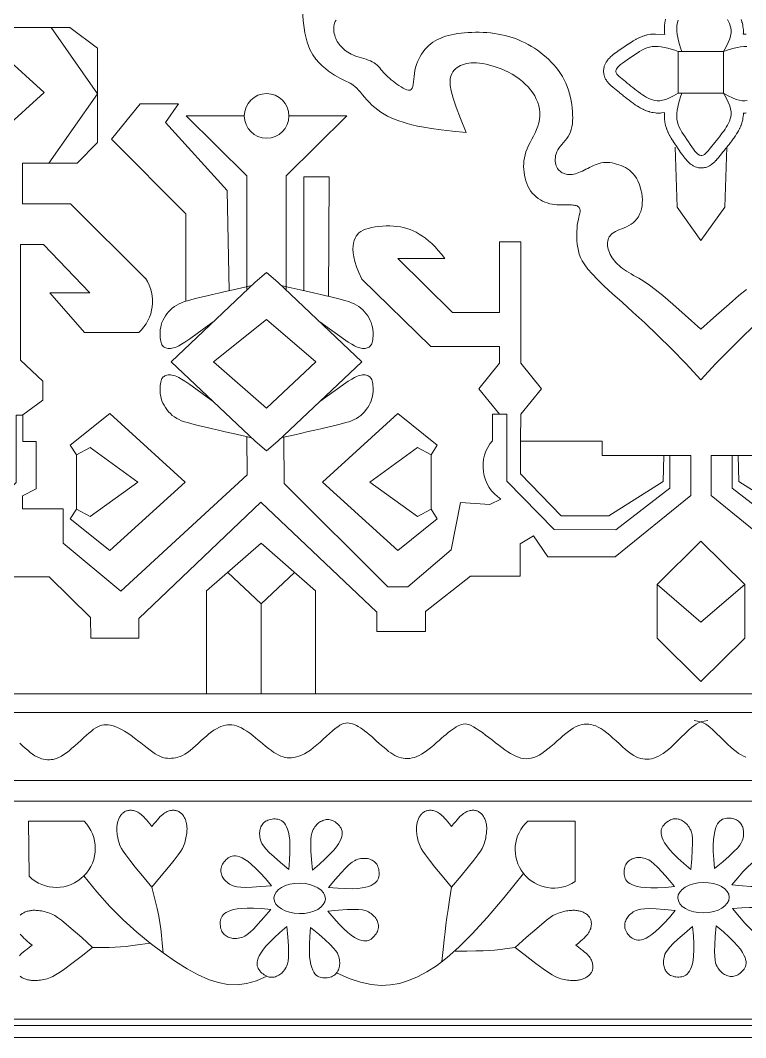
# Model space of a CAD drawing. Header units: inches. Extents: x -813 to 82, y -70 to 268.
# Drawn here: x -82.47 to -65.69, y 115.99 to 139.52 of the extents above; entities that cross this region are included whole.
import ezdxf

# ---------------------------------------------------------------- set-up
doc = ezdxf.new("R2010")
doc.units = ezdxf.units.IN
doc.header["$MEASUREMENT"] = 0
for name, color, linetype, lineweight, true_color in [('Blue', 7, 'Continuous', 0, 0x1081b2), ('Brown', 7, 'Continuous', 0, 0x653e10), ('Cream', 7, 'Continuous', 0, 0xbdbc8f), ('Golden', 7, 'Continuous', 0, 0xefe861), ('Grey', 7, 'Continuous', 0, 0x58676a), ('Layak Architect', 1, 'Continuous', 5, 0xff0000), ('Mustard', 7, 'Continuous', 0, 0xa79b1b), ('Pink', 7, 'Continuous', 0, 0xf3b0d0), ('White', 7, 'Continuous', 0, 0xffffff)]:
    doc.layers.add(name, color=color, linetype=linetype, lineweight=lineweight, true_color=true_color)
doc.layers.add('Rugs', color=201, linetype='Continuous')

# ---------------------------------------------------------------- blocks, each defined once
blk = doc.blocks.new('*U100')
at = {"layer": 'Mustard'}
blk.add_lwpolyline([(11.32, -20.49), (4.65, -14.93), (-0.53, -10.37), (-4.43, -6.69), (-7.23, -3.75), (-9.15, -1.41), (-10.37, 0.46), (-11.11, 2), (-11.55, 3.34), (-11.87, 4.59), (-12.1, 5.79), (-12.25, 6.94), (-12.31, 8.04), (-12.3, 9.1), (-12.22, 10.13), (-12.06, 11.12), (-11.84, 12.1), (-11.56, 13.05), (-11.2, 13.98), (-10.78, 14.87), (-10.28, 15.73), (-9.7, 16.53), (-9.04, 17.28), (-8.29, 17.96), (-7.46, 18.56), (-6.53, 19.09), (-5.52, 19.53), (-4.45, 19.89), (-3.33, 20.17), (-2.17, 20.36), (-0.99, 20.47), (0.2, 20.49), (1.38, 20.43), (2.54, 20.27), (3.68, 20), (4.78, 19.58), (5.85, 18.98), (6.87, 18.17), (7.85, 17.12), (8.78, 15.79), (9.65, 14.17), (10.45, 12.2), (11.15, 9.77), (11.72, 6.79), (12.12, 3.14), (12.31, -1.3), (12.27, -6.65), (11.95, -13.01), (11.32, -20.49)], dxfattribs=at)
blk = doc.blocks.new('*U101')
at = {"layer": 'Mustard', "color": 0, "linetype": 'ByBlock', "lineweight": -2, "transparency": 16777216}
blk.add_blockref('*U100', (6003766971.507133, 3337138645.91867), dxfattribs=at)
for p, rotation in [((6003767008.540522, 3337138647.324628), 315.0000000000001), ((6003766946.314736, 3337138618.737947), 45.00000000000002), ((6003767035.721244, 3337138622.132231), 270), ((6003767037.127202, 3337138585.098843), 225), ((6003766947.720695, 3337138581.704559), 90.00000000000001), ((6003766974.901417, 3337138556.512162), 135), ((6003767011.934805, 3337138557.91812), 180)]:
    blk.add_blockref('*U100', p, dxfattribs=dict(at, rotation=rotation))
blk = doc.blocks.new('*U63')
at = {"layer": 'Mustard'}
blk.add_lwpolyline([(11.32, -20.49), (4.65, -14.93), (-0.53, -10.37), (-4.43, -6.69), (-7.23, -3.75), (-9.15, -1.41), (-10.37, 0.46), (-11.11, 2), (-11.55, 3.34), (-11.87, 4.59), (-12.1, 5.79), (-12.25, 6.94), (-12.31, 8.04), (-12.3, 9.1), (-12.22, 10.13), (-12.06, 11.12), (-11.84, 12.1), (-11.56, 13.05), (-11.2, 13.98), (-10.78, 14.87), (-10.28, 15.73), (-9.7, 16.53), (-9.04, 17.28), (-8.29, 17.96), (-7.46, 18.56), (-6.53, 19.09), (-5.52, 19.53), (-4.45, 19.89), (-3.33, 20.17), (-2.17, 20.36), (-0.99, 20.47), (0.2, 20.49), (1.38, 20.43), (2.54, 20.27), (3.68, 20), (4.78, 19.58), (5.85, 18.98), (6.87, 18.17), (7.85, 17.12), (8.78, 15.79), (9.65, 14.17), (10.45, 12.2), (11.15, 9.77), (11.72, 6.79), (12.12, 3.14), (12.31, -1.3), (12.27, -6.65), (11.95, -13.01), (11.32, -20.49)], dxfattribs=at)
blk = doc.blocks.new('*U64')
at = {"layer": 'Mustard', "color": 0, "linetype": 'ByBlock', "lineweight": -2, "transparency": 16777216}
blk.add_blockref('*U63', (6003766971.507133, 3337138645.91867), dxfattribs=at)
for p, rotation in [((6003767008.540522, 3337138647.324628), 315.0000000000001), ((6003766946.314736, 3337138618.737947), 45.00000000000002), ((6003767035.721244, 3337138622.132231), 270), ((6003767037.127202, 3337138585.098843), 225), ((6003766947.720695, 3337138581.704559), 90.00000000000001), ((6003766974.901417, 3337138556.512162), 135), ((6003767011.934805, 3337138557.91812), 180)]:
    blk.add_blockref('*U63', p, dxfattribs=dict(at, rotation=rotation))
blk = doc.blocks.new('C3')
at = {"layer": 'Blue'}
blk.add_line((1147.89, 1892.95), (1122.32, 1920.04), dxfattribs=at)
for points in [[(1272.32, 2286.49), (1271.47, 2284.6), (1270.4, 2282.65), (1269.13, 2280.64), (1267.63, 2278.56), (1265.9, 2276.41), (1263.99, 2274.21), (1261.96, 2271.99), (1259.84, 2269.77), (1257.69, 2267.57), (1255.56, 2265.42), (1253.51, 2263.34), (1251.58, 2261.36), (1249.81, 2259.48), (1248.22, 2257.67), (1246.8, 2255.85), (1245.56, 2253.96), (1244.5, 2251.95), (1243.61, 2249.75), (1242.89, 2247.3), (1242.35, 2244.54)], [(1260.98, 1697.26), (1262.94, 1699.36), (1264.85, 1701.45), (1266.65, 1703.52), (1268.31, 1705.55), (1269.78, 1707.52), (1271.02, 1709.42), (1272.03, 1711.24), (1272.84, 1713), (1273.46, 1714.7), (1273.9, 1716.36), (1274.18, 1717.98), (1274.33, 1719.57), (1274.34, 1721.14), (1274.24, 1722.7), (1274.01, 1724.27), (1273.63, 1725.87), (1273.07, 1727.51), (1272.32, 1729.23), (1271.36, 1731.03), (1270.16, 1732.95), (1268.71, 1734.99), (1266.99, 1737.18), (1265.06, 1739.47), (1262.99, 1741.84), (1260.83, 1744.23), (1258.65, 1746.61), (1256.51, 1748.94), (1254.48, 1751.18), (1252.63, 1753.28), (1251.01, 1755.22), (1249.61, 1757.02), (1248.45, 1758.72), (1247.51, 1760.36), (1246.79, 1761.97), (1246.29, 1763.58), (1246, 1765.25), (1245.92, 1766.99), (1246.04, 1768.85), (1246.37, 1770.83), (1246.91, 1772.91), (1247.66, 1775.09), (1248.62, 1777.38), (1249.79, 1779.76), (1251.18, 1782.22), (1252.78, 1784.78), (1254.6, 1787.4), (1256.57, 1790.07), (1258.63, 1792.75), (1260.73, 1795.4), (1262.8, 1798), (1264.78, 1800.5), (1266.6, 1802.88), (1268.22, 1805.1), (1269.56, 1807.13), (1270.66, 1808.99), (1271.52, 1810.73), (1272.18, 1812.36), (1272.66, 1813.93), (1272.97, 1815.46), (1273.14, 1816.98), (1273.2, 1818.53), (1273.16, 1820.14), (1273, 1821.81), (1272.71, 1823.54), (1272.26, 1825.33), (1271.63, 1827.19), (1270.79, 1829.12), (1269.72, 1831.11), (1268.41, 1833.17), (1266.83, 1835.3), (1265.05, 1837.48), (1263.11, 1839.69), (1261.09, 1841.92), (1259.03, 1844.16), (1257.01, 1846.37), (1255.07, 1848.55), (1253.29, 1850.68), (1251.71, 1852.74), (1250.34, 1854.74), (1249.16, 1856.68), (1248.18, 1858.58), (1247.39, 1860.43), (1246.78, 1862.25), (1246.35, 1864.04), (1246.09, 1865.82), (1245.99, 1867.59), (1246.08, 1869.36), (1246.35, 1871.17), (1246.83, 1873.02), (1247.54, 1874.95), (1248.48, 1876.96), (1249.66, 1879.09), (1251.11, 1881.35), (1252.83, 1883.75), (1254.75, 1886.27), (1256.82, 1888.85), (1258.96, 1891.46), (1261.11, 1894.06), (1263.19, 1896.59), (1265.14, 1899.03), (1266.89, 1901.33), (1268.39, 1903.46), (1269.63, 1905.43), (1270.64, 1907.29), (1271.43, 1909.06), (1272.02, 1910.78), (1272.42, 1912.48), (1272.65, 1914.18), (1272.73, 1915.93), (1272.66, 1917.76), (1272.43, 1919.66), (1272.02, 1921.64), (1271.4, 1923.71), (1270.56, 1925.88), (1269.46, 1928.14), (1268.1, 1930.5), (1266.44, 1932.97), (1264.49, 1935.53), (1262.3, 1938.17), (1259.96, 1940.83), (1257.56, 1943.49), (1255.18, 1946.09), (1252.9, 1948.59), (1250.81, 1950.97), (1248.99, 1953.17), (1247.51, 1955.17), (1246.35, 1956.99), (1245.49, 1958.66), (1244.91, 1960.21), (1244.58, 1961.68), (1244.47, 1963.09), (1244.55, 1964.48), (1244.81, 1965.88), (1245.21, 1967.32), (1245.76, 1968.8), (1246.46, 1970.33), (1247.3, 1971.92), (1248.3, 1973.56), (1249.45, 1975.26), (1250.75, 1977.04), (1252.2, 1978.88), (1253.81, 1980.8), (1255.53, 1982.77), (1257.33, 1984.78), (1259.17, 1986.8), (1261.01, 1988.82), (1262.8, 1990.82), (1264.52, 1992.78), (1266.11, 1994.67), (1267.54, 1996.49), (1268.82, 1998.24), (1269.93, 1999.94), (1270.89, 2001.61), (1271.69, 2003.26), (1272.33, 2004.92), (1272.82, 2006.58), (1273.16, 2008.28), (1273.34, 2010.02), (1273.36, 2011.81), (1273.21, 2013.63), (1272.9, 2015.5), (1272.4, 2017.41), (1271.72, 2019.34), (1270.85, 2021.31), (1269.79, 2023.31), (1268.52, 2025.34), (1267.09, 2027.38), (1265.53, 2029.43), (1263.87, 2031.47), (1262.14, 2033.51), (1260.39, 2035.52), (1258.64, 2037.5), (1256.94, 2039.44), (1255.31, 2041.33), (1253.77, 2043.16), (1252.32, 2044.95), (1250.98, 2046.67), (1249.75, 2048.33), (1248.64, 2049.94), (1247.67, 2051.47), (1246.84, 2052.94), (1246.16, 2054.35), (1245.65, 2055.73), (1245.34, 2057.12), (1245.25, 2058.55), (1245.4, 2060.06), (1245.82, 2061.7), (1246.53, 2063.49), (1247.54, 2065.48), (1248.88, 2067.69), (1250.49, 2070.09), (1252.31, 2072.64), (1254.29, 2075.29), (1256.37, 2078), (1258.49, 2080.72), (1260.59, 2083.41), (1262.6, 2086.03), (1264.49, 2088.55), (1266.23, 2090.95), (1267.8, 2093.27), (1269.21, 2095.51), (1270.43, 2097.69), (1271.47, 2099.81), (1272.3, 2101.89), (1272.92, 2103.95), (1273.32, 2106), (1273.49, 2108.05), (1273.42, 2110.11), (1273.1, 2112.2), (1272.52, 2114.32), (1271.68, 2116.49), (1270.56, 2118.72), (1269.15, 2121.02), (1267.47, 2123.4), (1265.55, 2125.84), (1263.48, 2128.32), (1261.31, 2130.8), (1259.11, 2133.26), (1256.96, 2135.68), (1254.9, 2138.03), (1253.02, 2140.28), (1251.37, 2142.42), (1249.94, 2144.45), (1248.73, 2146.39), (1247.73, 2148.26), (1246.92, 2150.07), (1246.3, 2151.85), (1245.85, 2153.61), (1245.56, 2155.37), (1245.43, 2157.13), (1245.47, 2158.93), (1245.71, 2160.77), (1246.16, 2162.67), (1246.85, 2164.65), (1247.81, 2166.71), (1249.04, 2168.88), (1250.57, 2171.17), (1252.42, 2173.58), (1254.5, 2176.09), (1256.76, 2178.66), (1259.1, 2181.26), (1261.45, 2183.84), (1263.74, 2186.39), (1265.88, 2188.85), (1267.8, 2191.2), (1269.43, 2193.41), (1270.77, 2195.49), (1271.85, 2197.45), (1272.68, 2199.33), (1273.29, 2201.14), (1273.68, 2202.91), (1273.88, 2204.65), (1273.9, 2206.39), (1273.77, 2208.15), (1273.46, 2209.92), (1272.99, 2211.74), (1272.32, 2213.59), (1271.47, 2215.48), (1270.4, 2217.43), (1269.13, 2219.44), (1267.63, 2221.52), (1265.9, 2223.67), (1263.99, 2225.86), (1261.96, 2228.08), (1259.84, 2230.31), (1257.69, 2232.51), (1255.56, 2234.66), (1253.51, 2236.74), (1251.58, 2238.72), (1249.81, 2240.6), (1248.22, 2242.41), (1246.8, 2244.23), (1245.56, 2246.11), (1244.5, 2248.12), (1243.61, 2250.32), (1242.89, 2252.77), (1242.35, 2255.54)], [(951.25, 1854.37), (988.95, 1897.44), (951.25, 1937.52), (917.13, 1897.44), (951.25, 1854.37)], [(1220.92, 1937.19), (1137.3, 1937.19), (1098.66, 1892.95)], [(902.14, 1831.97), (831.18, 1831.97), (770.7, 1771.57), (742.07, 1794.86), (742.07, 1825.86), (757.23, 1815.29), (812.43, 1865.49), (893.71, 1867.07)], [(732.81, 1716.92), (702.48, 1683.68)], [(732.81, 1716.92), (763.15, 1683.68)]]:
    blk.add_lwpolyline(points, dxfattribs=at)
for points in [[(749.45, 2284.47), (749.45, 2285.52, 0.033999), (749.36, 2286.87)], [(685.33, 2286.87), (685.41, 2284.44, 0.020501)], [(685.41, 2284.41), (685.11, 2284.47, 0.047666), (685.11, 2284.47), (684.42, 2284.5, 0.034462), (684.42, 2284.5), (682.33, 2284.51, 0.033999), (680.97, 2284.42), (679.05, 2284.17, 0.029168), (677.9, 2283.95), (676.09, 2283.49, 0.022088), (675.25, 2283.24), (673.51, 2282.63, 0.01868)], [(673.19, 2221.37, 0.027493), (674.26, 2221.12), (676.49, 2220.71, 0.028895), (677.63, 2220.56), (679.96, 2220.41, 0.025128), (680.97, 2220.39), (683.41, 2220.47, 0.020501), (684.22, 2220.53), (685.58, 2220.69, 0.0164)], [(749.41, 2284.5), (750.46, 2284.51, -0.033999), (751.81, 2284.42), (753.74, 2284.17, -0.029168), (754.88, 2283.95), (756.69, 2283.49, -0.022088), (757.54, 2283.24), (759.28, 2282.63, -0.01868), (759.97, 2282.35), (761.66, 2281.62, -0.016254), (762.25, 2281.34), (763.9, 2280.49, -0.013719), (764.38, 2280.22), (765.99, 2279.28, -0.011177), (766.37, 2279.04), (767.96, 2278.01, -0.008694), (768.24, 2277.82), (769.81, 2276.73, -0.006296), (770.01, 2276.58), (771.56, 2275.43, -0.003989), (771.69, 2275.34), (773.24, 2274.16, -0.002077), (773.3, 2274.11), (774.85, 2272.91, -0.001492), (774.9, 2272.87), (776.44, 2271.66, -0.001257), (776.48, 2271.63), (778, 2270.42, -0.001042), (778.04, 2270.39), (779.54, 2269.19, -0.000839), (779.57, 2269.17), (781.04, 2267.98, -0.000642), (781.06, 2267.96), (782.49, 2266.8, -0.000442), (782.51, 2266.79), (783.89, 2265.66), (785.23, 2264.58, -0.001024), (785.26, 2264.55), (786.52, 2263.52, -0.006385), (786.71, 2263.35), (787.86, 2262.36, -0.014467), (788.29, 2261.97), (789.29, 2261, -0.025543), (789.98, 2260.25), (790.79, 2259.28, -0.041072), (791.74, 2257.94), (792.31, 2256.97, -0.060896), (793.28, 2254.75), (793.58, 2253.76, -0.078182), (793.99, 2250.68), (793.97, 2249.65, -0.079892), (793.39, 2246.52), (793.01, 2245.44, -0.06296), (791.88, 2243.2), (791.11, 2242.06, -0.039078), (790.14, 2240.83), (789.02, 2239.63, -0.023897), (788.34, 2238.96), (786.93, 2237.71, -0.015107), (786.47, 2237.32), (784.82, 2236.03, -0.009586), (784.51, 2235.8), (782.69, 2234.47, -0.005772), (782.5, 2234.34), (780.55, 2232.99, -0.002846), (780.46, 2232.93), (778.44, 2231.57, -0.000323), (778.43, 2231.56), (776.42, 2230.21), (774.45, 2228.87, -0.001791), (774.39, 2228.83), (772.42, 2227.52, -0.005914), (772.22, 2227.39), (770.26, 2226.14, -0.01027), (769.91, 2225.93), (767.93, 2224.78, -0.014823), (767.41, 2224.5), (765.4, 2223.49, -0.019434), (764.69, 2223.17), (762.63, 2222.33, -0.02381), (761.73, 2222.02), (759.59, 2221.37, -0.027493), (758.53, 2221.12), (756.3, 2220.71, -0.028895), (755.15, 2220.56), (752.82, 2220.41, -0.025128), (751.82, 2220.39), (749.38, 2220.47, -0.020501)], [(749.01, 2220.36), (749.34, 2218.03, -0.034462), (749.44, 2216.66), (749.45, 2214.56, -0.033999), (749.36, 2213.2), (749.11, 2211.28, -0.029168), (748.89, 2210.14), (748.43, 2208.33, -0.022088), (748.18, 2207.48), (747.57, 2205.74, -0.01868), (747.3, 2205.05), (746.56, 2203.35, -0.016254), (746.28, 2202.77), (745.43, 2201.12, -0.013719), (745.17, 2200.64), (744.22, 2199.03, -0.011177), (743.98, 2198.65), (742.96, 2197.06, -0.008694), (742.76, 2196.78), (741.67, 2195.21, -0.006296), (741.52, 2195.01), (740.38, 2193.46, -0.003989), (740.28, 2193.33), (739.1, 2191.78, -0.002077), (739.05, 2191.72), (737.85, 2190.17, -0.001492), (737.81, 2190.12), (736.6, 2188.58, -0.001257), (736.57, 2188.54), (735.36, 2187.01, -0.001042), (735.33, 2186.98), (734.13, 2185.48, -0.000839), (734.11, 2185.45), (732.92, 2183.98, -0.000642), (732.9, 2183.96), (731.74, 2182.53, -0.000442), (731.73, 2182.51), (730.61, 2181.13), (729.52, 2179.79, -0.001024), (729.49, 2179.76), (728.46, 2178.5, -0.006385), (728.29, 2178.31), (727.3, 2177.16, -0.014467), (726.91, 2176.73), (725.94, 2175.73, -0.025543), (725.19, 2175.04), (724.23, 2174.23, -0.041072), (722.89, 2173.28), (721.92, 2172.71, -0.060896), (719.69, 2171.74), (718.7, 2171.44, -0.078182), (715.62, 2171.03), (714.59, 2171.05, -0.079892), (711.47, 2171.62), (710.38, 2172.01, -0.06296), (708.14, 2173.14), (707, 2173.91, -0.039078), (705.78, 2174.88), (704.57, 2176, -0.023897), (703.9, 2176.68), (702.65, 2178.09, -0.015107), (702.26, 2178.55), (700.97, 2180.2, -0.009586), (700.74, 2180.51), (699.41, 2182.33, -0.005772), (699.28, 2182.52), (697.94, 2184.47, -0.002846), (697.87, 2184.56), (696.51, 2186.58, -0.000323), (696.51, 2186.59), (695.15, 2188.6), (693.81, 2190.57, -0.001791), (693.77, 2190.63), (692.46, 2192.6, -0.005914), (692.33, 2192.8), (691.08, 2194.76, -0.01027), (690.87, 2195.11), (689.73, 2197.09, -0.014823), (689.45, 2197.61), (688.44, 2199.62, -0.019434), (688.12, 2200.33), (687.27, 2202.39, -0.02381), (686.96, 2203.29), (686.32, 2205.42, -0.027493), (686.06, 2206.49), (685.65, 2208.72, -0.028895), (685.5, 2209.86), (685.35, 2212.2, -0.025128), (685.33, 2213.2), (685.59, 2220.69, -0.020501)]]:
    blk.add_lwpolyline(points, format="xyb", dxfattribs=at)
at = {"layer": 'Brown'}
for points in [[(924.85, 2250.04), (913.41, 2262.74), (904.47, 2272.93), (897.66, 2280.95), (892.64, 2287.14)], [(919.85, 2295.63), (929.74, 2285.17), (940.7, 2274.02), (952.77, 2262.28), (965.99, 2250.06)], [(924.85, 2250.04), (913.41, 2237.33), (904.47, 2227.15), (897.66, 2219.13), (892.64, 2212.94), (889.07, 2208.23), (886.59, 2204.66), (884.87, 2201.89), (883.55, 2199.56), (882.34, 2197.39), (881.17, 2195.33), (880.04, 2193.36), (878.93, 2191.5), (877.83, 2189.73), (876.72, 2188.06), (875.6, 2186.49), (874.46, 2185), (873.27, 2183.61), (872.06, 2182.31), (870.8, 2181.1), (869.52, 2179.98), (868.21, 2178.96), (866.88, 2178.03), (865.52, 2177.2), (864.14, 2176.47), (862.75, 2175.83), (861.35, 2175.3), (859.95, 2174.87), (858.57, 2174.54), (857.2, 2174.33), (855.87, 2174.23), (854.58, 2174.25), (853.34, 2174.38), (852.17, 2174.64), (851.05, 2175.03), (849.99, 2175.57), (848.99, 2176.25), (848.04, 2177.1), (847.15, 2178.11), (846.31, 2179.31), (845.53, 2180.69), (844.8, 2182.27), (844.08, 2184), (843.35, 2185.83), (842.58, 2187.74), (841.74, 2189.66), (840.79, 2191.56), (839.71, 2193.39), (838.46, 2195.1), (837.01, 2196.66), (835.38, 2198.05), (833.57, 2199.27), (831.6, 2200.3), (829.49, 2201.15), (827.23, 2201.8), (824.85, 2202.25), (822.36, 2202.48), (819.77, 2202.51), (817.12, 2202.32), (814.45, 2201.94), (811.81, 2201.38), (809.24, 2200.66), (806.77, 2199.78), (804.45, 2198.76), (802.32, 2197.62), (800.42, 2196.35), (798.73, 2194.99), (797.23, 2193.53), (795.92, 2191.99), (794.76, 2190.38), (793.75, 2188.7), (792.86, 2186.98), (792.08, 2185.22), (791.4, 2183.43), (790.81, 2181.63), (790.32, 2179.81), (789.94, 2177.99), (789.69, 2176.18), (789.55, 2174.38), (789.55, 2172.61), (789.69, 2170.87), (789.96, 2169.17), (790.37, 2167.5), (790.88, 2165.88), (791.48, 2164.28), (792.14, 2162.71), (792.86, 2161.17), (793.6, 2159.66), (794.36, 2158.16), (795.11, 2156.68), (795.83, 2155.22), (796.52, 2153.78), (797.17, 2152.36), (797.75, 2150.95), (798.26, 2149.57), (798.68, 2148.21), (799, 2146.86), (799.21, 2145.55), (799.31, 2144.25), (799.31, 2143), (799.2, 2141.78), (799.01, 2140.61), (798.72, 2139.49), (798.34, 2138.43), (797.88, 2137.44), (797.35, 2136.52), (796.73, 2135.67), (796.02, 2134.9), (795.23, 2134.21), (794.35, 2133.59), (793.37, 2133.06), (792.29, 2132.62), (791.11, 2132.26), (789.83, 2131.99), (788.45, 2131.82), (787.01, 2131.78), (785.52, 2131.87), (783.98, 2132.1), (782.43, 2132.5), (780.88, 2133.09), (779.35, 2133.86), (777.85, 2134.83), (776.36, 2135.97), (774.86, 2137.21), (773.34, 2138.51), (771.78, 2139.82), (770.15, 2141.09), (768.45, 2142.26), (766.64, 2143.3), (764.71, 2144.15), (762.67, 2144.82), (760.51, 2145.32), (758.24, 2145.67), (755.86, 2145.87), (753.38, 2145.94), (750.8, 2145.89), (748.12, 2145.73), (745.35, 2145.48), (742.51, 2145.12), (739.62, 2144.64), (736.7, 2144.05), (733.78, 2143.34), (730.89, 2142.49), (728.03, 2141.5), (725.24, 2140.36), (722.54, 2139.07), (719.92, 2137.63), (717.39, 2136.05), (714.95, 2134.35), (712.6, 2132.54), (710.33, 2130.61), (708.15, 2128.59), (706.05, 2126.48), (704.03, 2124.29), (702.1, 2122.03), (700.27, 2119.71), (698.52, 2117.32), (696.87, 2114.88), (695.31, 2112.39), (693.85, 2109.86), (692.5, 2107.3), (691.25, 2104.7), (690.1, 2102.07), (689.05, 2099.4), (688.11, 2096.69), (687.26, 2093.93), (686.51, 2091.13), (685.86, 2088.26), (685.31, 2085.34), (684.85, 2082.36), (684.48, 2079.33), (684.2, 2076.27), (684.01, 2073.2), (683.91, 2070.13), (683.88, 2067.08), (683.94, 2064.07), (684.07, 2061.11), (684.27, 2058.22), (684.55, 2055.41), (684.91, 2052.68), (685.35, 2050.03), (685.87, 2047.48), (686.48, 2045.02), (687.17, 2042.66), (687.96, 2040.41), (688.83, 2038.27), (689.8, 2036.24), (690.87, 2034.3), (692.05, 2032.47), (693.34, 2030.73), (694.74, 2029.08), (696.26, 2027.52), (697.9, 2026.03), (699.67, 2024.63), (701.55, 2023.32), (703.55, 2022.1), (705.64, 2021), (707.83, 2020.02), (710.09, 2019.17), (712.43, 2018.46), (714.82, 2017.91), (717.27, 2017.52), (719.69, 2017.24), (722.04, 2017.02), (724.25, 2016.81), (726.24, 2016.55), (727.96, 2016.18), (729.33, 2015.67), (730.29, 2014.94), (730.81, 2013.97), (730.9, 2012.78), (730.64, 2011.4), (730.08, 2009.89), (729.28, 2008.29), (728.3, 2006.62), (727.2, 2004.94), (726.03, 2003.29), (724.84, 2001.7), (723.66, 2000.18), (722.46, 1998.72), (721.27, 1997.33), (720.07, 1996.01), (718.86, 1994.75), (717.65, 1993.56), (716.44, 1992.43), (715.23, 1991.36), (714.03, 1990.33), (712.86, 1989.3), (711.72, 1988.25), (710.63, 1987.16), (709.61, 1985.98), (708.67, 1984.69), (707.82, 1983.27), (707.06, 1981.7), (706.4, 1980), (705.79, 1978.2), (705.22, 1976.35), (704.68, 1974.48), (704.14, 1972.63), (703.58, 1970.82), (702.98, 1969.11), (702.32, 1967.5), (701.6, 1966.02), (700.84, 1964.64), (700.02, 1963.35), (699.18, 1962.15), (698.29, 1961.03), (697.38, 1959.98), (696.45, 1958.99), (695.5, 1958.05), (694.53, 1957.16), (693.52, 1956.34), (692.48, 1955.57), (691.38, 1954.86), (690.23, 1954.22), (689.02, 1953.65), (687.73, 1953.15), (686.36, 1952.73), (684.94, 1952.4), (683.48, 1952.15), (682.01, 1952.01), (680.54, 1951.98), (679.09, 1952.08), (677.7, 1952.31), (676.37, 1952.67), (675.13, 1953.19), (673.98, 1953.87)], [(662.2, 1926.26), (674.46, 1927.16), (684.23, 1928.55), (691.88, 1930.35), (697.77, 1932.49), (702.29, 1934.87), (705.78, 1937.41), (708.62, 1940.03), (711.12, 1942.65), (713.35, 1945.25), (715.34, 1947.8), (717.09, 1950.27), (718.62, 1952.64), (719.96, 1954.89), (721.12, 1957), (722.12, 1958.95), (722.98, 1960.71), (723.75, 1962.32), (724.48, 1963.8), (725.22, 1965.2), (726.02, 1966.55), (726.94, 1967.87), (728.02, 1969.21), (729.32, 1970.6), (730.87, 1972.06), (732.63, 1973.62), (734.57, 1975.27), (736.62, 1977.03), (738.74, 1978.91), (740.88, 1980.9), (742.98, 1983.02), (745, 1985.29), (746.9, 1987.69), (748.67, 1990.24), (750.31, 1992.92), (751.85, 1995.73), (753.27, 1998.67), (754.59, 2001.74), (755.82, 2004.92), (756.96, 2008.22), (758.01, 2011.67), (759.01, 2015.47), (759.97, 2019.88), (760.94, 2025.12), (761.92, 2031.45), (762.96, 2039.11), (764.06, 2048.34), (765.28, 2059.39), (753.83, 2054.78), (744.58, 2051.34), (737.24, 2048.92), (731.54, 2047.38), (727.19, 2046.57), (723.9, 2046.35), (721.4, 2046.59), (719.39, 2047.12), (717.65, 2047.83), (716.1, 2048.7), (714.74, 2049.7), (713.55, 2050.83), (712.52, 2052.08), (711.62, 2053.44), (710.86, 2054.89), (710.21, 2056.44), (709.65, 2058.06), (709.21, 2059.78), (708.88, 2061.6), (708.67, 2063.55), (708.59, 2065.63), (708.65, 2067.86), (708.87, 2070.25), (709.24, 2072.82), (709.77, 2075.58), (710.47, 2078.49), (711.33, 2081.52), (712.35, 2084.62), (713.53, 2087.75), (714.86, 2090.87), (716.34, 2093.95), (717.98, 2096.94), (719.76, 2099.8), (721.69, 2102.52), (723.74, 2105.09), (725.91, 2107.48), (728.19, 2109.7), (730.56, 2111.71), (733.02, 2113.51), (735.56, 2115.09), (738.17, 2116.43), (740.83, 2117.52), (743.54, 2118.36), (746.28, 2118.94), (749.04, 2119.25), (751.81, 2119.28), (754.58, 2119.04), (757.34, 2118.5), (760.07, 2117.68), (762.78, 2116.62), (765.46, 2115.4), (768.11, 2114.06), (770.73, 2112.69), (773.32, 2111.33), (775.88, 2110.05), (778.4, 2108.93), (780.88, 2107.99), (783.34, 2107.26), (785.76, 2106.72), (788.16, 2106.35), (790.53, 2106.15), (792.89, 2106.11), (795.23, 2106.21), (797.56, 2106.46), (799.88, 2106.83), (802.17, 2107.32), (804.41, 2107.95), (806.59, 2108.71), (808.69, 2109.61), (810.7, 2110.65), (812.59, 2111.83), (814.35, 2113.15), (815.95, 2114.61), (817.41, 2116.2), (818.72, 2117.9), (819.88, 2119.68), (820.89, 2121.53), (821.74, 2123.42), (822.45, 2125.35), (823.01, 2127.27), (823.43, 2129.19), (823.72, 2131.08), (823.9, 2132.94), (824, 2134.74), (824.03, 2136.49), (824.02, 2138.16), (823.99, 2139.75), (823.95, 2141.24), (823.94, 2142.63), (823.95, 2143.91), (823.99, 2145.09), (824.08, 2146.17), (824.2, 2147.15), (824.37, 2148.04), (824.6, 2148.84), (824.89, 2149.54), (825.25, 2150.16), (825.67, 2150.69), (826.16, 2151.13), (826.72, 2151.47), (827.36, 2151.72), (828.06, 2151.88), (828.84, 2151.94), (829.69, 2151.89), (830.62, 2151.76), (831.65, 2151.54), (832.78, 2151.26), (834.05, 2150.94), (835.46, 2150.6), (837.04, 2150.26), (838.8, 2149.94), (840.76, 2149.67), (842.92, 2149.45), (845.28, 2149.31), (847.77, 2149.26), (850.38, 2149.29), (853.07, 2149.44), (855.79, 2149.7), (858.52, 2150.09), (861.22, 2150.62), (863.88, 2151.33), (866.58, 2152.31), (869.44, 2153.72), (872.56, 2155.67), (876.06, 2158.3), (880.06, 2161.75), (884.65, 2166.15), (889.96, 2171.62), (896.08, 2178.27), (903.07, 2186.03), (910.98, 2194.79), (919.85, 2204.45), (929.74, 2214.91), (940.7, 2226.06), (952.77, 2237.8), (965.99, 2250.02)], [(1447.4, 1954.22), (1451.78, 1964.44), (1454.87, 1973.77), (1456.75, 1982.38), (1457.48, 1990.42), (1457.14, 1998.04), (1455.82, 2005.39), (1453.57, 2012.64), (1450.48, 2019.94), (1446.54, 2027.46), (1441.47, 2035.43), (1434.9, 2044.07), (1426.44, 2053.64), (1415.75, 2064.37), (1402.45, 2076.49), (1386.16, 2090.26), (1366.53, 2105.9)], [(1426.69, 2099.34), (1427.64, 2092.63), (1428.36, 2087.23), (1428.87, 2082.58), (1429.21, 2078.11), (1429.42, 2073.24), (1429.53, 2067.39), (1429.57, 2060), (1429.57, 2050.5)], [(1377.75, 2047.65), (1387.89, 2046.06), (1395.88, 2044.82), (1402.42, 2043.85), (1408.22, 2043.05), (1413.99, 2042.34), (1420.43, 2041.61), (1428.26, 2040.78), (1438.18, 2039.75)], [(1449.99, 1897.58), (1453.63, 1889.2), (1455.93, 1881.23), (1456.93, 1873.52), (1456.67, 1865.9), (1455.21, 1858.21), (1452.56, 1850.29), (1448.79, 1841.97), (1443.93, 1833.08), (1438.02, 1823.52), (1431.08, 1813.39), (1423.12, 1802.85), (1414.17, 1792.03), (1404.23, 1781.11), (1393.32, 1770.22), (1381.46, 1759.53), (1368.67, 1749.18)], [(1377.75, 1804.35), (1387.5, 1806.72), (1395.12, 1808.52), (1401.23, 1809.86), (1406.46, 1810.85), (1411.44, 1811.6), (1416.78, 1812.2), (1423.12, 1812.76), (1431.08, 1813.39)], [(1426.69, 1756.22), (1426.69, 1763.68), (1426.64, 1769.58), (1426.5, 1774.47), (1426.25, 1778.89), (1425.82, 1783.39), (1425.19, 1788.52), (1424.3, 1794.83), (1423.12, 1802.85)]]:
    blk.add_lwpolyline(points, dxfattribs=at)
at = {"layer": 'Cream'}
for points in [[(1048.92, 1981.26), (1020.91, 2020), (1026.78, 2031.15), (1048.92, 2031.15)], [(1048.92, 1981.26), (1076.92, 2020), (1071.05, 2031.15), (1048.92, 2031.15)], [(1048.92, 1792.93), (1020.91, 1754.18), (1026.78, 1743.03), (1048.92, 1743.03)], [(1048.92, 1792.93), (1076.92, 1754.18), (1071.05, 1743.03), (1048.92, 1743.03)]]:
    blk.add_lwpolyline(points, dxfattribs=at)
at = {"layer": 'Golden'}
blk.add_lwpolyline([(-1499.88, 4500.08), (-1499.88, 0), (1499.88, 0), (1499.88, 4500.08), (-1499.88, 4500.08)], dxfattribs=at)
at = {"layer": 'Grey'}
for points in [[(1210.71, 2250.03), (1175.71, 2285.6), (1131.99, 2285.6), (1096.84, 2250.04)], [(1131.99, 2285.6), (1162.59, 2250.03)], [(1210.71, 2250.05), (1175.71, 2214.48), (1131.99, 2214.48), (1096.84, 2250.04)], [(1131.99, 2214.48), (1162.59, 2250.04)], [(952.51, 2103.72), (973.21, 2120.73)], [(993.91, 2103.72), (973.21, 2120.73)], [(952.51, 2086.65), (973.21, 2069.63)], [(993.91, 2086.65), (973.21, 2069.63)], [(893.05, 1913.45), (893.05, 1913.45), (800.47, 1913.45), (751.8, 1962.63), (751.76, 1915.56)], [(1147.89, 1892.95), (1220.92, 1892.95)], [(893.05, 1881.44), (893.05, 1881.44), (800.47, 1881.44), (751.8, 1832.25), (751.76, 1879.33)], [(790.2, 1671.41), (790.2, 1621.94), (773.41, 1605.07), (691.18, 1605.07), (680.15, 1621.58), (680.15, 1737.8), (696.73, 1760.08), (773.42, 1760.08), (790.2, 1743.6), (790.2, 1699.44)]]:
    blk.add_lwpolyline(points, dxfattribs=at)
for points in [[(1326.45, 2049.3), (1324.6, 2050.79), (1323.01, 2052.12), (1321.63, 2053.33), (1320.46, 2054.43), (1319.47, 2055.46), (1318.63, 2056.43), (1317.92, 2057.36), (1317.31, 2058.28), (1316.8, 2059.19), (1316.38, 2060.08), (1316.04, 2060.95), (1315.78, 2061.8), (1315.58, 2062.63), (1315.45, 2063.44), (1315.37, 2064.22), (1315.33, 2064.97), (1315.35, 2065.7), (1315.41, 2066.4), (1315.52, 2067.08), (1315.67, 2067.73), (1315.87, 2068.36), (1316.12, 2068.97), (1316.42, 2069.56), (1316.77, 2070.13), (1317.16, 2070.68), (1317.59, 2071.21), (1318.07, 2071.71), (1318.58, 2072.2), (1319.13, 2072.65), (1319.71, 2073.09), (1320.31, 2073.49), (1320.95, 2073.87), (1321.6, 2074.21), (1322.28, 2074.53), (1322.98, 2074.82), (1323.69, 2075.08), (1324.42, 2075.32), (1325.16, 2075.52), (1325.91, 2075.7), (1326.67, 2075.85), (1327.45, 2075.97), (1328.25, 2076.06), (1329.08, 2076.12), (1329.95, 2076.15), (1330.87, 2076.15), (1331.85, 2076.11), (1332.88, 2076.03), (1333.99, 2075.92), (1335.16, 2075.77), (1336.39, 2075.57), (1337.67, 2075.33), (1338.98, 2075.04), (1340.33, 2074.7), (1341.7, 2074.3), (1343.09, 2073.84), (1344.53, 2073.28), (1346.25, 2072.42), (1348.53, 2071.02), (1351.63, 2068.85), (1355.83, 2065.66), (1361.4, 2061.22), (1368.62, 2055.3), (1377.75, 2047.65), (1368.62, 2040), (1361.4, 2034.08), (1355.83, 2029.64), (1351.63, 2026.46), (1348.53, 2024.28), (1346.25, 2022.88), (1344.53, 2022.02), (1343.09, 2021.46), (1341.7, 2021), (1340.33, 2020.6), (1338.98, 2020.26), (1337.67, 2019.97), (1336.39, 2019.73), (1335.16, 2019.53), (1333.99, 2019.38), (1332.88, 2019.27), (1331.85, 2019.2), (1330.87, 2019.16), (1329.95, 2019.15), (1329.08, 2019.18), (1328.25, 2019.24), (1327.45, 2019.33), (1326.67, 2019.45), (1325.91, 2019.6), (1325.16, 2019.78), (1324.42, 2019.98), (1323.69, 2020.22), (1322.98, 2020.48), (1322.28, 2020.77), (1321.6, 2021.09), (1320.95, 2021.44), (1320.31, 2021.81), (1319.71, 2022.22), (1319.13, 2022.65), (1318.58, 2023.1), (1318.07, 2023.59), (1317.59, 2024.09), (1317.16, 2024.62), (1316.77, 2025.17), (1316.42, 2025.74), (1316.12, 2026.33), (1315.87, 2026.94), (1315.67, 2027.57), (1315.52, 2028.23), (1315.41, 2028.9), (1315.35, 2029.6), (1315.33, 2030.33), (1315.37, 2031.08), (1315.45, 2031.86), (1315.58, 2032.67), (1315.78, 2033.5), (1316.04, 2034.35), (1316.38, 2035.23), (1316.8, 2036.12), (1317.31, 2037.02), (1317.92, 2037.94), (1318.63, 2038.87), (1319.47, 2039.84), (1320.46, 2040.87), (1321.63, 2041.97), (1323.01, 2043.18), (1324.6, 2044.52), (1326.45, 2046), (1328.57, 2047.65)], [(1326.45, 1806.01), (1324.6, 1807.49), (1323.01, 1808.82), (1321.63, 1810.03), (1320.46, 1811.13), (1319.47, 1812.16), (1318.63, 1813.13), (1317.92, 1814.06), (1317.31, 1814.98), (1316.8, 1815.89), (1316.38, 1816.78), (1316.04, 1817.65), (1315.78, 1818.5), (1315.58, 1819.33), (1315.45, 1820.14), (1315.37, 1820.92), (1315.33, 1821.67), (1315.35, 1822.4), (1315.41, 1823.1), (1315.52, 1823.78), (1315.67, 1824.43), (1315.87, 1825.06), (1316.12, 1825.67), (1316.42, 1826.26), (1316.77, 1826.83), (1317.16, 1827.38), (1317.59, 1827.91), (1318.07, 1828.42), (1318.58, 1828.9), (1319.13, 1829.36), (1319.71, 1829.79), (1320.31, 1830.19), (1320.95, 1830.57), (1321.6, 1830.91), (1322.28, 1831.23), (1322.98, 1831.52), (1323.69, 1831.78), (1324.42, 1832.02), (1325.16, 1832.22), (1325.91, 1832.4), (1326.67, 1832.55), (1327.45, 1832.67), (1328.25, 1832.76), (1329.08, 1832.82), (1329.95, 1832.85), (1330.87, 1832.85), (1331.85, 1832.81), (1332.88, 1832.73), (1333.99, 1832.62), (1335.16, 1832.47), (1336.39, 1832.27), (1337.67, 1832.03), (1338.98, 1831.74), (1340.33, 1831.4), (1341.7, 1831), (1343.09, 1830.54), (1344.53, 1829.98), (1346.25, 1829.12), (1348.53, 1827.72), (1351.63, 1825.55), (1355.83, 1822.36), (1361.4, 1817.93), (1368.62, 1812), (1377.75, 1804.35), (1368.62, 1796.7), (1361.4, 1790.78), (1355.83, 1786.34), (1351.63, 1783.16), (1348.53, 1780.98), (1346.25, 1779.58), (1344.53, 1778.72), (1343.09, 1778.16), (1341.7, 1777.71), (1340.33, 1777.31), (1338.98, 1776.96), (1337.67, 1776.67), (1336.39, 1776.43), (1335.16, 1776.24), (1333.99, 1776.08), (1332.88, 1775.97), (1331.85, 1775.9), (1330.87, 1775.86), (1329.95, 1775.85), (1329.08, 1775.88), (1328.25, 1775.94), (1327.45, 1776.03), (1326.67, 1776.15), (1325.91, 1776.3), (1325.16, 1776.48), (1324.42, 1776.69), (1323.69, 1776.92), (1322.98, 1777.18), (1322.28, 1777.47), (1321.6, 1777.79), (1320.95, 1778.14), (1320.31, 1778.51), (1319.71, 1778.92), (1319.13, 1779.35), (1318.58, 1779.81), (1318.07, 1780.29), (1317.59, 1780.8), (1317.16, 1781.32), (1316.77, 1781.87), (1316.42, 1782.45), (1316.12, 1783.03), (1315.87, 1783.64), (1315.67, 1784.27), (1315.52, 1784.93), (1315.41, 1785.6), (1315.35, 1786.3), (1315.33, 1787.03), (1315.37, 1787.78), (1315.45, 1788.56), (1315.58, 1789.37), (1315.78, 1790.2), (1316.04, 1791.06), (1316.38, 1791.93), (1316.8, 1792.82), (1317.31, 1793.72), (1317.92, 1794.64), (1318.63, 1795.58), (1319.47, 1796.54), (1320.46, 1797.57), (1321.63, 1798.67), (1323.01, 1799.88), (1324.6, 1801.22), (1326.45, 1802.7), (1328.57, 1804.35)]]:
    blk.add_lwpolyline(points, close=True, dxfattribs=at)
at = {"layer": 'Layak Architect'}
for points in [[(-1490.01, 4485.9), (1490.01, 4485.9), (1490.01, 14.18), (-1490.01, 14.18)], [(733.33, 2268.39), (699.45, 2268.39), (699.45, 2231.69), (733.33, 2231.69)]]:
    blk.add_lwpolyline(points, close=True, dxfattribs=at)
for points in [[(0, 4430.9), (1485.01, 4430.9), (1485.01, 2250.04)], [(0, 4256.73), (1307.83, 4256.73), (1307.83, 2250.04)], [(0, 4240.04), (1291.09, 4240.04), (1291.09, 2250.04)], [(0, 4184.48), (1235.92, 4184.48), (1235.92, 2250.04)], [(0, 4169.48), (1220.92, 4169.48), (1220.92, 2250.04)], [(1027.35, 2275.39), (1054.03, 2275.39), (1087.63, 2319.13), (1087.4, 2369.15), (1048.21, 2407.68), (993.91, 2407.68), (993.91, 2419.18), (1015.35, 2419.18)], [(1099.12, 2396.72), (1092.7, 2385.85), (1109.65, 2374.27), (1109.65, 2319.55), (1059.9, 2258.23), (1027.35, 2258.23), (1027.35, 2330.31), (1015.85, 2330.31), (1015.85, 2396.59), (1042.4, 2396.59), (1076.45, 2363.49), (1076.45, 2324.91), (1048.36, 2280.7), (1027.35, 2280.19)], [(733.33, 2268.39), (735.56, 2272.21), (737.23, 2275.57), (738.39, 2278.53), (739.11, 2281.14), (739.44, 2283.47), (739.45, 2285.56), (739.2, 2287.49)], [(695.33, 2287.21), (695.41, 2284.78), (695.7, 2282.24), (696.18, 2279.62), (696.83, 2276.92), (697.6, 2274.14), (698.49, 2271.3), (699.45, 2268.39)], [(699.45, 2268.39), (695.63, 2270.62), (692.28, 2272.29), (689.32, 2273.45), (686.7, 2274.17), (684.38, 2274.5), (682.28, 2274.51), (680.36, 2274.25), (678.55, 2273.8), (676.81, 2273.19), (675.12, 2272.45), (673.47, 2271.6)], [(673.94, 2231.59), (676.07, 2230.95), (678.3, 2230.54), (680.63, 2230.38), (683.07, 2230.47), (685.6, 2230.76), (688.22, 2231.24), (690.93, 2231.88), (693.7, 2232.66), (696.55, 2233.54), (699.45, 2234.51)], [(733.33, 2268.39), (737.15, 2270.62), (740.51, 2272.29), (743.47, 2273.45), (746.08, 2274.17), (748.41, 2274.5), (750.5, 2274.51), (752.43, 2274.25), (754.24, 2273.8), (755.98, 2273.19), (757.67, 2272.45), (759.32, 2271.6), (760.93, 2270.65), (762.51, 2269.63), (764.07, 2268.53), (765.63, 2267.39), (767.17, 2266.21), (768.72, 2265.01), (770.26, 2263.8), (771.79, 2262.59), (773.29, 2261.38), (774.76, 2260.19), (776.2, 2259.03), (777.58, 2257.91), (778.91, 2256.82), (780.17, 2255.79), (781.32, 2254.8), (782.32, 2253.82), (783.12, 2252.86), (783.7, 2251.89), (783.99, 2250.9), (783.97, 2249.87), (783.59, 2248.79), (782.82, 2247.64), (781.7, 2246.44), (780.29, 2245.18), (778.64, 2243.89), (776.82, 2242.57), (774.87, 2241.22), (772.85, 2239.86), (770.83, 2238.5), (768.83, 2237.15), (766.86, 2235.83), (764.9, 2234.58), (762.92, 2233.44), (760.91, 2232.43), (758.85, 2231.59), (756.72, 2230.95), (754.49, 2230.54), (752.16, 2230.38), (749.72, 2230.47), (747.19, 2230.76), (744.56, 2231.24), (741.86, 2231.88), (739.08, 2232.66), (736.24, 2233.54), (733.33, 2234.51)], [(852.96, 2250.04), (825.85, 2269.4), (777.24, 2271.02)], [(-14.09, 69.18), (1485.01, 69.18), (1485.01, 2250.04)], [(-12.97, 243.35), (1307.83, 243.35), (1307.83, 2250.04)], [(-12.86, 260.04), (1291.09, 260.04), (1291.09, 2250.04)], [(-12.5, 315.6), (1235.92, 315.6), (1235.92, 2250.04)], [(-12.4, 330.6), (1220.92, 330.6), (1220.92, 2250.04)], [(852.96, 2250.04), (825.85, 2230.68), (777.24, 2229.05)], [(1099.12, 2103.36), (1092.7, 2114.22), (1109.65, 2125.81), (1109.65, 2180.53), (1059.9, 2241.84), (1027.35, 2241.84), (1027.35, 2169.77), (1015.85, 2169.77), (1015.85, 2103.48), (1042.4, 2103.48), (1076.45, 2136.59), (1076.45, 2175.17), (1048.36, 2219.38), (1027.35, 2219.88)], [(733.33, 2231.69), (735.56, 2227.87), (737.23, 2224.51), (738.39, 2221.55), (739.11, 2218.94), (739.44, 2216.61), (739.45, 2214.51), (739.2, 2212.59), (738.74, 2210.78), (738.13, 2209.04), (737.39, 2207.35), (736.54, 2205.7), (735.6, 2204.09), (734.57, 2202.51), (733.47, 2200.94), (732.33, 2199.39), (731.15, 2197.85), (729.95, 2196.3), (728.74, 2194.76), (727.53, 2193.23), (726.32, 2191.73), (725.14, 2190.25), (723.97, 2188.82), (722.85, 2187.44), (721.77, 2186.11), (720.73, 2184.85), (719.74, 2183.7), (718.77, 2182.7), (717.8, 2181.89), (716.83, 2181.32), (715.84, 2181.03), (714.81, 2181.05), (713.73, 2181.43), (712.58, 2182.2), (711.38, 2183.32), (710.13, 2184.73), (708.83, 2186.38), (707.51, 2188.2), (706.16, 2190.15), (704.8, 2192.17), (703.44, 2194.19), (702.09, 2196.19), (700.77, 2198.16), (699.53, 2200.12), (698.38, 2202.1), (697.37, 2204.11), (696.53, 2206.17), (695.89, 2208.3), (695.48, 2210.53), (695.33, 2212.86), (695.41, 2215.3), (695.7, 2217.83), (696.18, 2220.46), (696.83, 2223.16), (697.6, 2225.94), (698.49, 2228.78), (699.45, 2231.69)], [(1027.35, 2224.68), (1054.03, 2224.68), (1087.63, 2180.95), (1087.4, 2130.93), (1048.21, 2092.39), (993.91, 2092.39), (993.91, 2080.9), (1015.35, 2080.9)], [(1373.25, 2147.97), (1324.08, 2147.97), (1324.08, 2109.49)], [(1099.12, 2103.36), (1125.44, 2103.36), (1125.44, 2062.98), (1153.88, 2026.4), (1170.32, 2026.4), (1170.32, 1986.93), (1154.51, 1986.93), (1065.26, 1892.79), (1159.65, 1793.75), (1175.61, 1793.75), (1175.61, 1754.79), (1158.88, 1754.64), (1125.88, 1720.88), (1125.88, 1678.08)], [(911.23, 2086.65), (853.94, 2086.65), (853.94, 2103.72), (952.51, 2103.72)], [(1015.85, 2103.48), (993.91, 2103.72)], [(938.91, 2086.65), (938.91, 2030.78), (884.35, 1974.86), (878.98, 1972.36), (874.19, 1970.46), (869.92, 1969.1), (866.15, 1968.2), (862.81, 1967.71), (859.85, 1967.57), (857.24, 1967.7), (854.93, 1968.04), (852.86, 1968.56), (851.02, 1969.23), (849.39, 1970.1), (847.95, 1971.17), (846.69, 1972.46), (845.59, 1973.99), (844.63, 1975.77), (843.79, 1977.83), (843.06, 1980.17), (842.44, 1982.75), (841.93, 1985.51), (841.54, 1988.42), (841.26, 1991.42), (841.12, 1994.45), (841.1, 1997.47), (841.21, 2000.43), (841.46, 2003.29), (841.86, 2006.05), (842.4, 2008.72), (843.11, 2011.33), (843.97, 2013.89), (845.01, 2016.41), (846.24, 2018.92), (847.65, 2021.42), (849.25, 2023.94), (851.07, 2026.47), (853.13, 2029.01), (855.44, 2031.58), (858.02, 2034.17), (860.89, 2036.78), (864.07, 2039.41), (867.59, 2042.07)], [(911.23, 2086.65), (911.23, 2048.3), (867.59, 2004.11), (867.59, 2042.07)], [(952.51, 2086.65), (938.91, 2086.65)], [(1062.75, 2087.69), (1067.13, 2078.71), (1065.5, 2054.82), (1103.98, 2047.18), (1134.1, 2012.1), (1134.1, 1995.99), (1050.12, 1911.72), (1012.45, 1911.53)], [(1048.92, 1942.73), (993.2, 2003.94), (1018.98, 2036.05), (1026.78, 2031.15)], [(1048.92, 1942.73), (1104.63, 2003.94), (1078.85, 2036.05), (1071.05, 2031.15)], [(886.61, 1906.66), (951.25, 1974.79)], [(1015.88, 1906.66), (951.25, 1974.79)], [(893.71, 1927.82), (801.13, 1927.82), (801.13, 1948.27), (898.23, 1947.61)], [(878.76, 1897.44), (886.61, 1906.66)], [(1023.73, 1897.44), (1015.88, 1906.66)], [(878.76, 1897.44), (886.61, 1888.22)], [(1023.73, 1897.44), (1015.88, 1888.22)], [(886.61, 1888.22), (951.25, 1820.1)], [(1015.88, 1888.22), (951.25, 1820.1)], [(895.4, 1753.92), (856.17, 1716.27), (856.17, 1697.78), (949.96, 1697.78), (967.02, 1715.75), (982.44, 1715.75), (994.43, 1699.56), (1016.11, 1699.56), (1016.11, 1710.4), (1054.42, 1710.4), (1060.13, 1699.24), (1070.77, 1699.24), (1070.77, 1732.29), (1098.43, 1732.29), (1137.44, 1779.05), (1043.08, 1881.76), (1012.03, 1881.46)], [(1048.92, 1831.45), (993.2, 1770.25), (1018.98, 1738.13), (1026.78, 1743.03)], [(1048.92, 1831.45), (1104.63, 1770.25), (1078.85, 1738.13), (1071.05, 1743.03)], [(790.2, 1699.44), (823.08, 1699.44), (823.08, 1738.19), (883.6, 1799.1)], [(927.61, 1793.66), (927.61, 1749.76), (895.4, 1721.37), (895.4, 1753.92)], [(680.15, 1722.66), (733.73, 1760.1)], [(790.2, 1720.77), (733.9, 1760.1)], [(1400.52, 1697.44), (1400.06, 1697.97), (1399.62, 1698.53), (1399.21, 1699.12), (1398.83, 1699.74), (1398.47, 1700.39), (1398.15, 1701.06), (1397.86, 1701.75), (1397.59, 1702.45), (1397.35, 1703.18), (1397.15, 1703.91), (1396.97, 1704.66), (1396.82, 1705.42), (1396.69, 1706.18), (1396.6, 1706.96), (1396.54, 1707.76), (1396.51, 1708.6), (1396.51, 1709.47), (1396.55, 1710.39), (1396.62, 1711.36), (1396.73, 1712.4), (1396.89, 1713.5), (1397.08, 1714.66), (1397.32, 1715.88), (1397.6, 1717.15), (1397.94, 1718.45), (1398.33, 1719.79), (1398.78, 1721.14), (1399.29, 1722.51), (1399.9, 1723.94), (1400.82, 1725.63), (1402.3, 1727.85), (1404.58, 1730.88), (1407.91, 1734.96), (1412.55, 1740.37), (1418.72, 1747.37), (1426.69, 1756.22), (1434.01, 1746.83), (1439.68, 1739.4), (1443.91, 1733.68), (1446.95, 1729.37), (1449.01, 1726.19), (1450.32, 1723.87), (1451.12, 1722.11), (1451.63, 1720.65), (1452.04, 1719.25), (1452.39, 1717.86), (1452.69, 1716.5), (1452.93, 1715.18), (1453.12, 1713.9), (1453.28, 1712.66), (1453.39, 1711.49), (1453.46, 1710.38), (1453.5, 1709.34), (1453.5, 1708.36), (1453.47, 1707.44), (1453.41, 1706.57), (1453.33, 1705.74), (1453.21, 1704.95), (1453.06, 1704.18), (1452.88, 1703.42), (1452.68, 1702.68), (1452.44, 1701.94), (1452.18, 1701.22), (1451.9, 1700.52), (1451.58, 1699.83), (1451.24, 1699.17), (1450.87, 1698.52), (1450.47, 1697.9), (1450.05, 1697.31)], [(1433.36, 1696.83), (1432.42, 1697.7), (1431.43, 1698.73), (1430.37, 1699.94), (1429.21, 1701.35), (1427.94, 1703), (1426.52, 1704.89), (1424.94, 1707.07), (1423.21, 1705.01), (1421.67, 1703.22), (1420.28, 1701.67), (1419.02, 1700.35), (1417.88, 1699.22), (1416.82, 1698.26), (1415.82, 1697.45)], [(1026.9, 1551.22), (1026.9, 1557.51), (1054.63, 1557.51), (1087.62, 1605.27), (1087.62, 1655.61), (1049.29, 1694.07), (994.6, 1694.07), (994.6, 1699.56)]]:
    blk.add_lwpolyline(points, dxfattribs=at)
blk.add_circle((751.75, 1897.44), 18.11, dxfattribs=at)
for centre, radius, start, end in [((1347.24, 2130.55), 31.3, 222.27951, 33.8069), ((1036.12, 2104.74), 31.62, 228.94552, 327.36803), ((902.47, 1771.06), 33.8, 41.95572, 123.94978)]:
    blk.add_arc(centre, radius, start, end, dxfattribs=at)
at = {"layer": 'Mustard', "extrusion": (0, 0, -1)}
blk.add_ellipse((1386.22, 2252.17), major_axis=(-0.26, 20.88), ratio=0.589821, dxfattribs=at)
at = {"layer": 'Mustard'}
blk.add_ellipse((1386.87, 1924.3), major_axis=(0.26, 20.88), ratio=0.589821, dxfattribs=at)
at = {"layer": 'Pink'}
blk.add_line((1147.89, 1892.95), (1122.32, 1865.86), dxfattribs=at)
blk.add_lwpolyline([(1220.92, 1848.72), (1137.3, 1848.72), (1098.66, 1892.95)], dxfattribs=at)
at = {"layer": 'White'}
blk.add_lwpolyline([(1423.21, 2150.55), (1421.67, 2152.34), (1420.28, 2153.89), (1419.02, 2155.22), (1417.88, 2156.35), (1416.82, 2157.31), (1415.82, 2158.11), (1414.86, 2158.79), (1413.92, 2159.37), (1413, 2159.84), (1412.09, 2160.23), (1411.21, 2160.54), (1410.35, 2160.77), (1409.51, 2160.94), (1408.7, 2161.04), (1407.92, 2161.09), (1407.16, 2161.1), (1406.44, 2161.06), (1405.74, 2160.98), (1405.07, 2160.85), (1404.42, 2160.67), (1403.8, 2160.44), (1403.2, 2160.17), (1402.62, 2159.85), (1402.06, 2159.49), (1401.52, 2159.07), (1401.01, 2158.62), (1400.52, 2158.13), (1400.06, 2157.6), (1399.62, 2157.04), (1399.21, 2156.44), (1398.83, 2155.82), (1398.47, 2155.18), (1398.15, 2154.51), (1397.86, 2153.82), (1397.59, 2153.11), (1397.35, 2152.39), (1397.15, 2151.65), (1396.97, 2150.9), (1396.82, 2150.15), (1396.69, 2149.38), (1396.6, 2148.6), (1396.54, 2147.8), (1396.51, 2146.97), (1396.51, 2146.09), (1396.55, 2145.18), (1396.62, 2144.2), (1396.73, 2143.17), (1396.89, 2142.07), (1397.08, 2140.9), (1397.32, 2139.68), (1397.6, 2138.41), (1397.94, 2137.11), (1398.33, 2135.78), (1398.78, 2134.42), (1399.29, 2133.05), (1399.9, 2131.63), (1400.82, 2129.94), (1402.3, 2127.71), (1404.58, 2124.69), (1407.91, 2120.6), (1412.55, 2115.19), (1418.72, 2108.19), (1426.69, 2099.34), (1434.01, 2108.74), (1439.68, 2116.16), (1443.91, 2121.89), (1446.95, 2126.2), (1449.01, 2129.37), (1450.32, 2131.7), (1451.12, 2133.45), (1451.63, 2134.91), (1452.04, 2136.32), (1452.39, 2137.7), (1452.69, 2139.06), (1452.93, 2140.38), (1453.12, 2141.67), (1453.28, 2142.9), (1453.39, 2144.08), (1453.46, 2145.19), (1453.5, 2146.23), (1453.5, 2147.2), (1453.47, 2148.12), (1453.41, 2148.99), (1453.33, 2149.82), (1453.21, 2150.62), (1453.06, 2151.39), (1452.88, 2152.14), (1452.68, 2152.89), (1452.44, 2153.62), (1452.18, 2154.34), (1451.9, 2155.04), (1451.58, 2155.73), (1451.24, 2156.4), (1450.87, 2157.04), (1450.47, 2157.66), (1450.05, 2158.25), (1449.59, 2158.82), (1449.12, 2159.35), (1448.62, 2159.84), (1448.09, 2160.3), (1447.55, 2160.71), (1446.99, 2161.09), (1446.4, 2161.41), (1445.8, 2161.69), (1445.19, 2161.92), (1444.55, 2162.1), (1443.89, 2162.23), (1443.21, 2162.31), (1442.51, 2162.35), (1441.78, 2162.33), (1441.03, 2162.27), (1440.25, 2162.16), (1439.45, 2162), (1438.63, 2161.78), (1437.79, 2161.48), (1436.93, 2161.12), (1436.05, 2160.66), (1435.16, 2160.12), (1434.27, 2159.48), (1433.36, 2158.74), (1432.42, 2157.86), (1431.43, 2156.83), (1430.37, 2155.62), (1429.21, 2154.21), (1427.94, 2152.57), (1426.52, 2150.67), (1424.94, 2148.49)], close=True, dxfattribs=at)
for points in [[(918.93, 1940.72), (924.71, 1948.61), (929.26, 1954.92), (932.74, 1959.87), (935.31, 1963.67), (937.12, 1966.55), (938.34, 1968.71), (939.13, 1970.37), (939.65, 1971.75), (940.03, 1973.03), (940.29, 1974.24), (940.45, 1975.39), (940.51, 1976.46), (940.46, 1977.46), (940.32, 1978.38), (940.09, 1979.23), (939.76, 1980.01), (939.35, 1980.7), (938.84, 1981.32), (938.24, 1981.87), (937.52, 1982.35), (936.68, 1982.76), (935.71, 1983.11), (934.6, 1983.4), (933.35, 1983.63), (931.95, 1983.81), (930.41, 1983.93), (928.77, 1983.96), (927.03, 1983.89), (925.22, 1983.72), (923.36, 1983.42), (921.48, 1982.98), (919.58, 1982.38), (917.7, 1981.62), (915.85, 1980.7), (914.05, 1979.62), (912.31, 1978.4), (910.66, 1977.04), (909.11, 1975.56), (907.69, 1973.96), (906.4, 1972.25), (905.26, 1970.43), (904.25, 1968.49), (903.35, 1966.4), (902.53, 1964.14), (901.75, 1961.69), (901.01, 1959.03), (900.27, 1956.13), (899.5, 1952.97), (898.68, 1949.52), (897.79, 1945.69), (896.79, 1941.39), (895.68, 1936.52), (894.42, 1930.97), (893, 1924.66), (891.38, 1917.49), (889.55, 1909.36)], [(983.56, 1940.72), (977.78, 1948.61), (973.23, 1954.92), (969.76, 1959.87), (967.19, 1963.67), (965.37, 1966.55), (964.15, 1968.71), (963.36, 1970.37), (962.84, 1971.75), (962.47, 1973.03), (962.2, 1974.24), (962.04, 1975.39), (961.99, 1976.46), (962.03, 1977.46), (962.17, 1978.38), (962.41, 1979.23), (962.73, 1980.01), (963.14, 1980.7), (963.65, 1981.32), (964.26, 1981.87), (964.98, 1982.35), (965.82, 1982.76), (966.79, 1983.11), (967.89, 1983.4), (969.15, 1983.63), (970.55, 1983.81), (972.08, 1983.93), (973.73, 1983.96), (975.46, 1983.89), (977.27, 1983.72), (979.13, 1983.42), (981.02, 1982.98), (982.91, 1982.38), (984.8, 1981.62), (986.65, 1980.7), (988.45, 1979.62), (990.18, 1978.4), (991.83, 1977.04), (993.38, 1975.56), (994.81, 1973.96), (996.1, 1972.25), (997.23, 1970.43), (998.24, 1968.49), (999.14, 1966.4), (999.97, 1964.14), (1000.74, 1961.69), (1001.48, 1959.03), (1002.23, 1956.13), (1003, 1952.97), (1003.81, 1949.52), (1004.71, 1945.7), (1005.69, 1941.42), (1006.8, 1936.58), (1008.04, 1931.1), (1009.45, 1924.88), (1011.03, 1917.84), (1012.83, 1909.88)], [(918.93, 1854.16), (924.71, 1846.27), (929.26, 1839.96), (932.74, 1835.02), (935.31, 1831.21), (937.12, 1828.34), (938.34, 1826.18), (939.13, 1824.52), (939.65, 1823.13), (940.03, 1821.85), (940.29, 1820.64), (940.45, 1819.5), (940.51, 1818.43), (940.46, 1817.43), (940.32, 1816.5), (940.09, 1815.65), (939.76, 1814.88), (939.35, 1814.18), (938.84, 1813.56), (938.24, 1813.02), (937.52, 1812.54), (936.68, 1812.13), (935.71, 1811.78), (934.6, 1811.49), (933.35, 1811.25), (931.95, 1811.07), (930.41, 1810.96), (928.77, 1810.93), (927.03, 1810.99), (925.22, 1811.17), (923.36, 1811.47), (921.48, 1811.91), (919.58, 1812.5), (917.7, 1813.27), (915.85, 1814.19), (914.05, 1815.27), (912.31, 1816.49), (910.66, 1817.84), (909.11, 1819.32), (907.69, 1820.93), (906.4, 1822.64), (905.26, 1824.46), (904.25, 1826.4), (903.35, 1828.49), (902.53, 1830.75), (901.75, 1833.2), (901.01, 1835.86), (900.27, 1838.76), (899.5, 1841.92), (898.68, 1845.37), (897.79, 1849.19), (896.79, 1853.5), (895.68, 1858.37), (894.42, 1863.91), (893, 1870.22), (891.38, 1877.39), (889.55, 1885.53)], [(983.56, 1854.16), (977.78, 1846.27), (973.23, 1839.96), (969.76, 1835.02), (967.19, 1831.21), (965.37, 1828.34), (964.15, 1826.18), (963.36, 1824.52), (962.84, 1823.13), (962.47, 1821.85), (962.2, 1820.64), (962.04, 1819.5), (961.99, 1818.43), (962.03, 1817.43), (962.17, 1816.5), (962.41, 1815.65), (962.73, 1814.88), (963.14, 1814.18), (963.65, 1813.56), (964.26, 1813.02), (964.98, 1812.54), (965.82, 1812.13), (966.79, 1811.78), (967.89, 1811.49), (969.15, 1811.25), (970.55, 1811.07), (972.08, 1810.96), (973.73, 1810.93), (975.46, 1810.99), (977.27, 1811.17), (979.13, 1811.47), (981.02, 1811.91), (982.91, 1812.5), (984.8, 1813.27), (986.65, 1814.19), (988.45, 1815.27), (990.18, 1816.49), (991.83, 1817.84), (993.38, 1819.32), (994.81, 1820.93), (996.1, 1822.64), (997.23, 1824.46), (998.24, 1826.4), (999.14, 1828.49), (999.97, 1830.75), (1000.74, 1833.2), (1001.48, 1835.86), (1002.23, 1838.76), (1003, 1841.92), (1003.81, 1845.37), (1004.71, 1849.19), (1005.7, 1853.5), (1006.81, 1858.37), (1008.07, 1863.91), (1009.49, 1870.22), (1011.11, 1877.39), (1012.94, 1885.53)], [(1368.79, 1704.6), (1324.08, 1704.05), (1324.08, 1749.25)]]:
    blk.add_lwpolyline(points, dxfattribs=at)
blk.add_arc((1346.34, 1726.83), 31.59, 315.27846, 134.78995, dxfattribs=at)
at = {"layer": 'Mustard', "xscale": -1, "rotation": 180}
blk.add_blockref('*U64', (-6003765605.5, 3337140854.09), dxfattribs=at)
at = {"layer": 'Mustard', "rotation": 180}
blk.add_blockref('*U101', (6003768378.59, 3337140526.22), dxfattribs=at)

msp = doc.modelspace()

# ---------------------------------------------------------------- block references
at = {"layer": 'Rugs', "xscale": 0.0285, "yscale": 0.0285, "zscale": 0.0285, "rotation": 270}
msp.add_blockref('C3', (-130.84923, 158.73611), dxfattribs=at)

doc.saveas('drawing.dxf')
